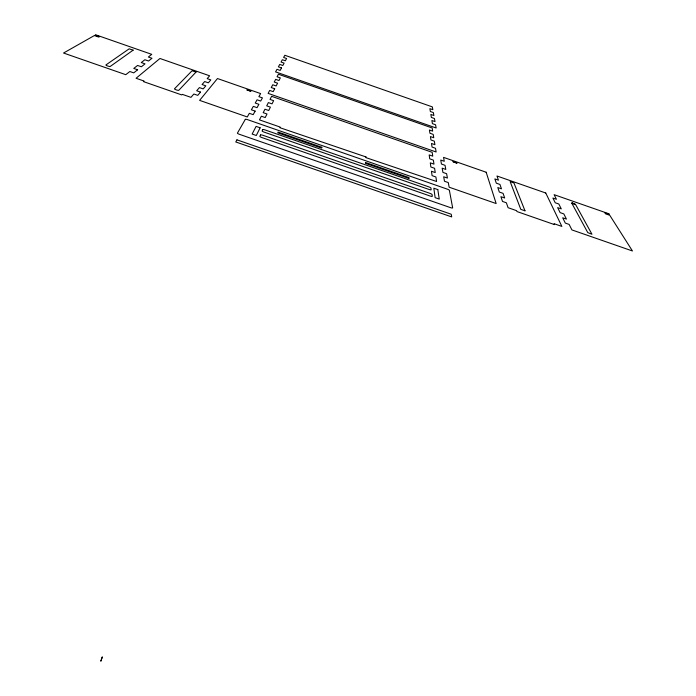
<?xml version="1.0" encoding="UTF-8"?>
<svg xmlns="http://www.w3.org/2000/svg" width="696" height="696" viewBox="0 0 696 696"><rect width="100%" height="100%" fill="white"/><g stroke="black" fill="none" stroke-linecap="round" stroke-linejoin="round"><path stroke-width="1.04" d="M101.616 658.851L102.329 656.885L100.824 661.2L101.538 659.234M572.695 203.119L571.816 202.997L575.575 204.485L591.957 234.248L587.789 232.629L571.703 203.067L575.575 204.598L573.939 203.536M572.86 203.162L573.556 203.397M196.028 72.071L178.794 90.289A2.288 0.444 18.2 0 1 176.305 89.888A2.288 0.444 18.2 0 1 174.496 88.792L192.061 70.766L196.028 72.071M365.496 162.464L365.426 163.325L409.109 178.515L409.048 177.611L365.496 162.464M365.948 156.922L365.887 157.609L436.583 181.499L435.905 176.975L432.077 175.636L431.459 171.251L435.235 172.573L434.591 168.293L430.868 166.996L430.293 162.855L433.965 164.134L433.356 160.106L429.728 158.827L429.18 154.904L432.755 156.148L432.173 152.32L271.623 96.326L270.031 99.415L273.632 100.668L272.04 103.861L268.386 102.59L266.707 105.853L270.405 107.141L268.726 110.516L264.976 109.211L263.192 112.656L267.003 113.987L265.22 117.554L261.357 116.215L259.469 119.869L280.183 127.081L279.923 127.699L365.948 156.922M524.993 210.81L520.791 209.348L510.133 181.56L513.979 183.013L524.993 210.81M321.839 147.282L321.648 148.1L277.756 132.832L278.087 132.057L321.839 147.282M133.145 50.147L110.255 66.433A2.305 0.444 17.6 0 1 107.654 65.998A2.305 0.444 17.6 0 1 105.94 64.928L129.16 48.833L133.145 50.147M250.795 91.211L246.854 89.871L250.786 91.237M262.749 129.63L262.122 130.918A2.349 0.479 18.9 0 0 264.141 132.127L429.04 189.46A2.34 0.47 20.4 0 0 431.181 189.704L430.972 188.129A2.332 0.47 20.4 0 0 428.719 186.841L265.159 129.969A2.34 0.47 18.9 0 0 262.749 129.63M260.504 134.972L259.86 136.32A2.401 0.496 18.9 0 0 261.913 137.564L430.145 196.028A2.393 0.496 20.4 0 0 432.32 196.263L432.103 194.619A2.375 0.487 20.4 0 0 429.806 193.305L262.975 135.311A2.393 0.496 18.9 0 0 260.504 134.972M260.13 127.794L256.293 135.494L252.143 134.058L256.102 126.394L260.13 127.794M456.872 163.134L453 161.681L456.872 163.134M274.694 88.757L273.189 91.654L269.7 90.436L268.117 93.386L436.122 151.989L435.513 148.283L432.059 147.073L431.503 143.48L434.913 144.672L434.33 141.157L430.963 139.983L430.441 136.573L433.765 137.73L433.216 134.389L429.928 133.24L429.432 129.995L432.677 131.126L432.146 127.951L278.426 74.237L277.06 76.769L280.331 77.909L278.974 80.527L275.66 79.37L274.233 82.032L277.582 83.198L276.155 85.947L272.762 84.755L271.249 87.557L274.694 88.757M281.515 67.938L280.157 70.435L276.991 69.33L275.564 71.879L436.148 127.994L435.557 124.758L432.416 123.653L431.885 120.504L434.991 121.591L434.435 118.511L431.363 117.433L430.859 114.44L433.886 115.501L433.356 112.561L430.363 111.508L429.876 108.654L432.842 109.69L432.329 106.888L284.847 55.271L283.611 57.472L286.595 58.516L285.369 60.787L282.35 59.734L281.062 62.048L284.116 63.11L282.828 65.494L279.74 64.415L278.383 66.842L281.515 67.938M255.145 111.116L253.187 114.657L249.351 113.326L247.28 116.954L199.621 100.372L217.474 78.535L260.626 93.586L258.877 96.648L262.444 97.892L260.695 101.059L257.076 99.798L255.232 103.043L258.895 104.322L257.05 107.671L253.327 106.375L251.369 109.803L255.145 111.116M236.953 139.844L235.77 141.958L451.713 216.926L451.234 214.246L236.953 139.844M245.314 119.364L237.449 133.075A2.436 0.513 18.7 0 0 239.494 134.337L450.477 207.626A2.427 0.505 20.6 0 0 452.652 207.843L449.381 190.347A2.305 0.452 20.5 0 0 447.128 189.086L247.724 119.712A2.314 0.461 18.8 0 0 245.314 119.364M200.526 92.098L197.76 95.369L193.862 94.012L190.956 97.362L182.282 94.343L181.752 94.926L143.393 81.58L144.029 81.032L136.077 78.265L159.95 58.481L209.635 75.803L207.182 78.631L210.818 79.901L208.348 82.824L204.667 81.536L202.075 84.52L205.816 85.826L203.206 88.914L199.413 87.592L196.681 90.758L200.526 92.098M137.617 69.774L133.745 72.871L129.839 71.514L125.785 74.681L63.536 53.027L94.36 35.557L98.728 37.079L99.493 36.636L95.143 35.113L95.691 34.8L151.754 54.349L148.361 57.011L151.989 58.273L148.553 61.022L144.872 59.743L141.279 62.553L145.012 63.858L141.366 66.772L137.582 65.45L133.762 68.434L137.617 69.774M608.791 213.742L554.103 194.671L556.435 199.274L552.885 198.038L555.234 202.762L558.827 204.015L561.298 208.896L557.644 207.626L560.132 212.628L563.83 213.916L566.448 219.092L562.69 217.778L565.326 223.094L569.137 224.416L571.912 229.915L632.464 250.986L609.774 215.29L605.529 213.811L604.955 212.906L609.191 214.377L608.791 213.742M486.165 172.234L443.543 157.366L444.274 161.281L440.742 160.054L441.447 164.056L445.031 165.309L445.805 169.441L442.178 168.171L442.926 172.408L446.606 173.687L447.424 178.063L443.691 176.767L444.483 181.247L448.276 182.561L449.146 187.198L496.161 203.554L486.165 172.234M545.76 193.01L496.979 176.001L498.44 180.168L494.865 178.916L496.309 183.179L499.937 184.44L501.477 188.834L497.797 187.555L499.328 192.053L503.06 193.349L504.687 198.003L500.902 196.681L502.521 201.448L506.357 202.78L508.089 207.704L516.606 210.671L516.937 211.541L554.512 224.617L554.094 223.712L561.863 226.417L545.76 193.01M437.81 189.59L433.825 188.198L435.139 197.655L439.246 199.082L437.81 189.59"/></g></svg>
